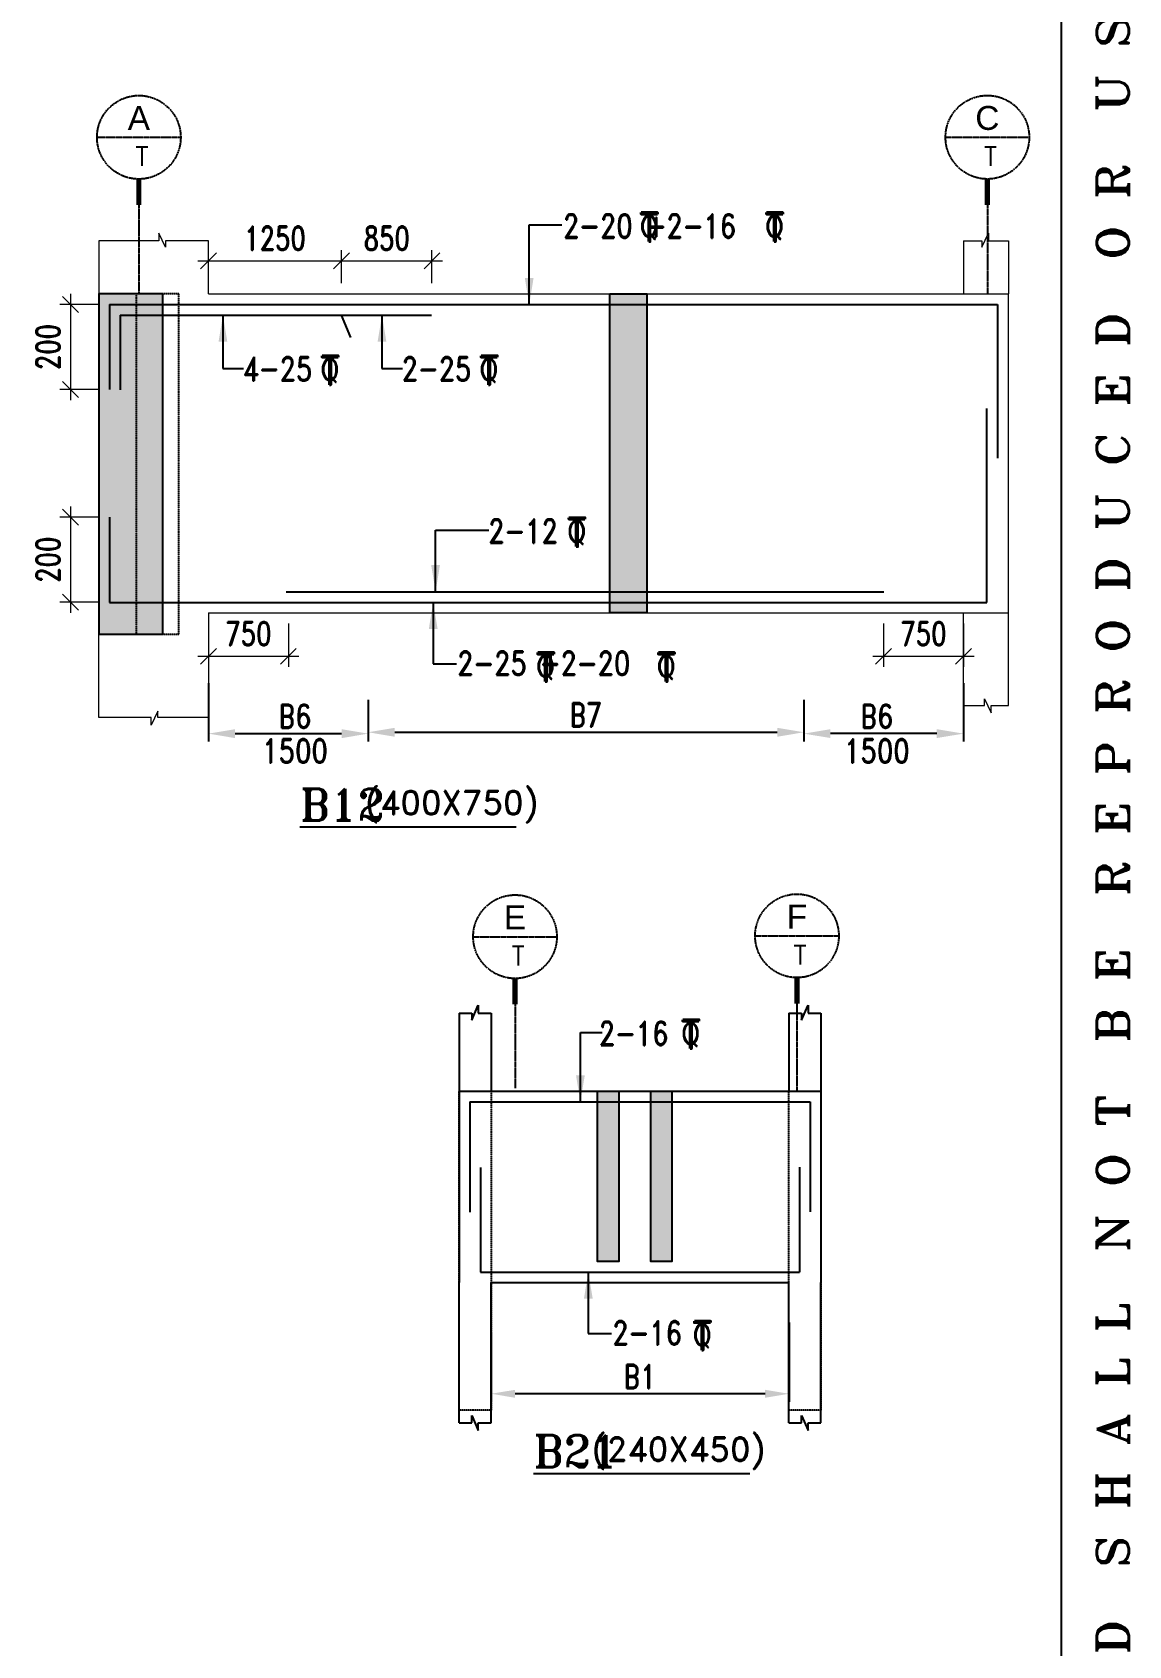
# Model space of a CAD drawing. Header units: millimetres. Extents: x 2061841 to 105821645, y -77612 to 48520811.
# Drawn here: x 2608307 to 2618613, y 28481 to 43650 of the extents above; entities that cross this region are included whole.
import ezdxf
from ezdxf.enums import TextEntityAlignment as Align

# ---------------------------------------------------------------- set-up
doc = ezdxf.new("R2010")
doc.units = ezdxf.units.MM
doc.header["$LTSCALE"] = 10
doc.header["$MEASUREMENT"] = 0
for name, pattern in [('$0$HIDDEN', [0.375, 0.25, -0.125]), ('BASEMENT COLUMN SETTING OUT-PART 2_R4$0$CENTER', [2, 1.25, -0.25, 0.25, -0.25]), ('CENTER', [2, 1.25, -0.25, 0.25, -0.25])]:
    doc.linetypes.add(name, pattern=pattern)
for name, color, linetype in [('A-Grid-Tower', 8, 'CENTER'), ('BASEMENT COLUMN SETTING OUT-PART 2_R4$0$A-GRID-MAIN', 2, 'BASEMENT COLUMN SETTING OUT-PART 2_R4$0$CENTER'), ('BEAM', 4, 'Continuous'), ('BEAM HATCH', 252, 'Continuous'), ('BEAM STIRRUPS', 3, 'Continuous'), ('BORDER', 5, 'Continuous'), ('LEADER', 3, 'Continuous'), ('REIN', 1, 'Continuous'), ('S-BEAM', 4, 'Continuous'), ('SHEET', 7, 'Continuous'), ('SHEET-TEXT', 7, 'Continuous'), ('VIN_BEAM', 4, 'Continuous')]:
    doc.layers.add(name, color=color, linetype=linetype)
doc.layers.add('TEXT', color=2, linetype='Continuous', lineweight=25)
doc.layers.add('VIN_SLAB DIMENSION', color=3, linetype='Continuous', lineweight=13)
doc.styles.add('200', font='romand.shx', dxfattribs={"width": 0.8, "height": 225})
doc.styles.add('BASEMENT COLUMN SETTING OUT-PART 2_R4$0$MAS-TXTL', font='arial.ttf', dxfattribs={"height": 200})
doc.styles.add('BASEMENT COLUMN SETTING OUT-PART 2_R4$0$MAS-TXTS', font='romans.shx', dxfattribs={"width": 0.8, "height": 180})
doc.styles.add('PK', font='romand.shx', dxfattribs={"width": 0.7, "height": 225})
doc.styles.add('PRP 100', font='romand.shx', dxfattribs={"width": 0.75})
doc.styles.add('RD', font='romand.shx', dxfattribs={"width": 0.9, "height": 225})
doc.styles.add('ROMAND', font='romand', dxfattribs={"height": 200})
doc.styles.add('RT', font='romant.shx', dxfattribs={"height": 250})
doc.dimstyles.new('dim', dxfattribs={"dimtxt": 225, "dimasz": 150, "dimexe": 100, "dimexo": 100, "dimgap": 100, "dimtad": 1, "dimdec": 0, "dimlfac": -1, "dimrnd": 5, "dimdsep": 46, "dimtxsty": 'PRP 100', "dimblk": 'OBLIQUE', "dimcen": 1.5, "dimdle": 100, "dimclrd": 3, "dimclre": 3, "dimclrt": 2, "dimadec": 0, "dimazin": 0, "dimtfac": 1, "dimtdec": 0, "dimtix": 1, "dimtmove": 0, "dimatfit": 3, "dimldrblk": 'OBLIQUE', "dimfxl": 200, "dimlwd": -1, "dimlwe": -1, "dimarcsym": 0})
doc.dimstyles.new('GR', dxfattribs={"dimtxt": 225, "dimasz": 100, "dimexe": 50, "dimexo": 50, "dimgap": 40, "dimtad": 1, "dimdec": 0, "dimzin": 0, "dimdsep": 46, "dimtxsty": 'RD', "dimblk1": 'OBLIQUE', "dimblk2": 'OBLIQUE', "dimsah": 1, "dimcen": 0, "dimdle": 100, "dimclrd": 3, "dimclre": 3, "dimclrt": 2, "dimadec": 0, "dimazin": 0, "dimtfac": 1, "dimtdec": 0, "dimtix": 1, "dimtmove": 0, "dimatfit": 3, "dimfxl": 1, "dimtolj": 1, "dimtzin": 0, "dimarcsym": 0})
doc.dimstyles.new('GR2', dxfattribs={"dimtxt": 225, "dimasz": 100, "dimexe": 75, "dimexo": 75, "dimgap": 50, "dimtad": 1, "dimdec": 0, "dimdsep": 46, "dimtxsty": '200', "dimblk1": 'OBLIQUE', "dimblk2": 'OBLIQUE', "dimsah": 1, "dimcen": 50, "dimdle": 75, "dimclrd": 3, "dimclre": 3, "dimclrt": 2, "dimadec": 0, "dimazin": 0, "dimtfac": 1, "dimtdec": 0, "dimtix": 1, "dimtmove": 0, "dimatfit": 3, "dimldrblk": 'OBLIQUE', "dimfxl": 1, "dimtolj": 1, "dimtzin": 0, "dimarcsym": 0})

# ---------------------------------------------------------------- blocks, each defined once
blk = doc.blocks.new('A$C33BE299A')
at = {"layer": 'SHEET', "color": 4, "style": 'ROMAND'}
for s, height, p in [('T', 170, (-16.2, 0)), ('Q', 125, (-14.4, 26.9))]:
    blk.add_text(s, height=height, dxfattribs=at).set_placement(p)
blk = doc.blocks.new('*D2445')
at = {"layer": 'BEAM STIRRUPS', "color": 3, "lineweight": -2, "ltscale": 0.25, "transparency": 16777216}
for p, q in [((2612620, 31420), (2612620, 30775)), ((2615420, 31520), (2615420, 30775)), ((2615195, 30850), (2612845, 30850))]:
    blk.add_line(p, q, dxfattribs=at)
at = {"layer": 'BEAM STIRRUPS', "color": 3, "linetype": 'Continuous', "ltscale": 0.25, "transparency": 16777216}
for points in [[(2612845, 30887), (2612845, 30812), (2612620, 30850)], [(2615195, 30887), (2615195, 30812), (2615420, 30850)]]:
    blk.add_solid(points, dxfattribs=at)
at = {"layer": 'Defpoints', "color": 0, "linetype": 'Continuous', "ltscale": 0.25, "transparency": 16777216}
for p in [(2615420, 31595, 46), (2612620, 31495, 2), (2612620, 30850)]:
    blk.add_point(p, dxfattribs=at)
at = {"layer": 'BEAM STIRRUPS', "color": 2, "linetype": 'Continuous', "ltscale": 0.25, "transparency": 16777216, "insert": (2614020, 31012), "char_height": 225, "attachment_point": 5, "rotation": 360, "style": '200'}
blk.add_mtext('\\A1;B1', dxfattribs=at)
blk = doc.blocks.new('_Oblique')
at = {"color": 0, "linetype": 'ByBlock', "lineweight": -2}
blk.add_line((-0.5, -0.5), (0.5, 0.5), dxfattribs=at)
blk = doc.blocks.new('*D2332')
at = {"layer": 'Defpoints', "color": 0, "transparency": 16777216}
for p in [(2611214, 41501), (2609964, 41191, 0), (2611214, 41191, 0)]:
    blk.add_point(p, dxfattribs=at)
at = {"layer": 'VIN_SLAB DIMENSION', "color": 3, "transparency": 16777216}
for p, q in [((2609964, 41291), (2609964, 41601)), ((2611214, 41291), (2611214, 41601)), ((2609864, 41501), (2611314, 41501))]:
    blk.add_line(p, q, dxfattribs=at)
at = {"layer": 'VIN_SLAB DIMENSION', "color": 3, "transparency": 16777216, "xscale": 150, "yscale": 150, "zscale": 150, "rotation": 180}
blk.add_blockref('_Oblique', (2609964, 41501), dxfattribs=at)
at = {"layer": 'VIN_SLAB DIMENSION', "color": 3, "transparency": 16777216, "xscale": 150, "yscale": 150, "zscale": 150}
blk.add_blockref('_Oblique', (2611214, 41501), dxfattribs=at)
at = {"layer": 'VIN_SLAB DIMENSION', "color": 2, "transparency": 16777216, "insert": (2610589, 41714), "char_height": 225, "attachment_point": 5, "style": 'PRP 100'}
blk.add_mtext('1250', dxfattribs=at)
blk = doc.blocks.new('OBLIQUE')
blk = doc.blocks.new('*D2333')
at = {"layer": 'Defpoints', "color": 0, "transparency": 16777216}
for p in [(2612064, 41501), (2611214, 41191, 0), (2612064, 41191, 0)]:
    blk.add_point(p, dxfattribs=at)
at = {"layer": 'VIN_SLAB DIMENSION', "color": 3, "transparency": 16777216}
for p, q in [((2611214, 41291), (2611214, 41601)), ((2612064, 41291), (2612064, 41601)), ((2611114, 41501), (2612164, 41501))]:
    blk.add_line(p, q, dxfattribs=at)
at = {"layer": 'VIN_SLAB DIMENSION', "color": 3, "transparency": 16777216, "xscale": 150, "yscale": 150, "zscale": 150, "rotation": 180}
blk.add_blockref('_Oblique', (2611214, 41501), dxfattribs=at)
at = {"layer": 'VIN_SLAB DIMENSION', "color": 3, "transparency": 16777216, "xscale": 150, "yscale": 150, "zscale": 150}
blk.add_blockref('_Oblique', (2612064, 41501), dxfattribs=at)
at = {"layer": 'VIN_SLAB DIMENSION', "color": 2, "transparency": 16777216, "insert": (2611639, 41714), "char_height": 225, "attachment_point": 5, "style": 'PRP 100'}
blk.add_mtext('850', dxfattribs=at)
blk = doc.blocks.new('*D2370')
at = {"layer": 'BEAM', "color": 3, "lineweight": -2, "transparency": 16777216}
for p, q in [((2609964, 37530), (2609964, 36981)), ((2611464, 37375), (2611464, 36981)), ((2610214, 37056), (2611214, 37056))]:
    blk.add_line(p, q, dxfattribs=at)
at = {"layer": 'BEAM', "color": 3, "transparency": 16777216}
for points in [[(2610214, 37098), (2610214, 37014), (2609964, 37056)], [(2611214, 37098), (2611214, 37014), (2611464, 37056)]]:
    blk.add_solid(points, dxfattribs=at)
at = {"layer": 'Defpoints', "color": 0, "transparency": 16777216}
for p in [(2609964, 37605, 0), (2611464, 37450, 0), (2611464, 37056)]:
    blk.add_point(p, dxfattribs=at)
at = {"layer": 'BEAM', "color": 2, "transparency": 16777216, "char_height": 225, "attachment_point": 5, "style": '200'}
for s, insert in [('\\A1;B6', (2610777, 37219)), ('\\A1;1500', (2610777, 36894))]:
    blk.add_mtext(s, dxfattribs=dict(at, insert=insert))
blk = doc.blocks.new('*D2371')
at = {"layer": 'BEAM', "color": 3, "lineweight": -2, "transparency": 16777216}
for p, q in [((2617059, 37531), (2617059, 36981)), ((2615559, 37375), (2615559, 36981)), ((2616809, 37056), (2615809, 37056))]:
    blk.add_line(p, q, dxfattribs=at)
at = {"layer": 'BEAM', "color": 3, "transparency": 16777216}
for points in [[(2615809, 37098), (2615809, 37015), (2615559, 37056)], [(2616809, 37098), (2616809, 37015), (2617059, 37056)]]:
    blk.add_solid(points, dxfattribs=at)
at = {"layer": 'Defpoints', "color": 0, "transparency": 16777216}
for p in [(2617059, 37606, 0), (2615559, 37450, 0), (2615559, 37056)]:
    blk.add_point(p, dxfattribs=at)
at = {"layer": 'BEAM', "color": 2, "transparency": 16777216, "char_height": 225, "attachment_point": 5, "style": '200'}
for s, insert in [('\\A1;B6', (2616246, 37219)), ('\\A1;1500', (2616246, 36894))]:
    blk.add_mtext(s, dxfattribs=dict(at, insert=insert))
blk = doc.blocks.new('*D2372')
at = {"layer": 'BEAM', "color": 3, "lineweight": -2, "transparency": 16777216}
for p, q in [((2615559, 37375), (2615559, 36994)), ((2611464, 37300), (2611464, 36994)), ((2611714, 37069), (2615309, 37069))]:
    blk.add_line(p, q, dxfattribs=at)
at = {"layer": 'BEAM', "color": 3, "transparency": 16777216}
for points in [[(2611714, 37111), (2611714, 37027), (2611464, 37069)], [(2615309, 37111), (2615309, 37027), (2615559, 37069)]]:
    blk.add_solid(points, dxfattribs=at)
at = {"layer": 'Defpoints', "color": 0, "transparency": 16777216}
for p in [(2611464, 37375), (2615559, 37450, 14), (2615559, 37069)]:
    blk.add_point(p, dxfattribs=at)
at = {"layer": 'BEAM', "color": 2, "transparency": 16777216, "insert": (2613512, 37232), "char_height": 225, "attachment_point": 5, "style": '200'}
blk.add_mtext('\\A1;B7', dxfattribs=at)
blk = doc.blocks.new('*D2396')
at = {"layer": 'Defpoints', "color": 0, "transparency": 16777216}
for p in [(2609964, 38191), (2610714, 38191), (2610714, 37783)]:
    blk.add_point(p, dxfattribs=at)
at = {"layer": 'VIN_SLAB DIMENSION', "color": 3, "transparency": 16777216}
for p, q in [((2609964, 38091), (2609964, 37683)), ((2610714, 38091), (2610714, 37683)), ((2609864, 37783), (2610814, 37783))]:
    blk.add_line(p, q, dxfattribs=at)
at = {"layer": 'VIN_SLAB DIMENSION', "color": 3, "transparency": 16777216, "xscale": 150, "yscale": 150, "zscale": 150, "rotation": 180}
blk.add_blockref('_Oblique', (2609964, 37783), dxfattribs=at)
at = {"layer": 'VIN_SLAB DIMENSION', "color": 3, "transparency": 16777216, "xscale": 150, "yscale": 150, "zscale": 150}
blk.add_blockref('_Oblique', (2610714, 37783), dxfattribs=at)
at = {"layer": 'VIN_SLAB DIMENSION', "color": 2, "transparency": 16777216, "insert": (2610339, 37996), "char_height": 225, "attachment_point": 5, "style": 'PRP 100'}
blk.add_mtext('750', dxfattribs=at)
blk = doc.blocks.new('*D2397')
at = {"layer": 'Defpoints', "color": 0, "transparency": 16777216}
for p in [(2616309, 38191), (2617059, 38191), (2617059, 37783)]:
    blk.add_point(p, dxfattribs=at)
at = {"layer": 'VIN_SLAB DIMENSION', "color": 3, "transparency": 16777216}
for p, q in [((2616309, 38091), (2616309, 37683)), ((2617059, 38091), (2617059, 37683)), ((2616209, 37783), (2617159, 37783))]:
    blk.add_line(p, q, dxfattribs=at)
at = {"layer": 'VIN_SLAB DIMENSION', "color": 3, "transparency": 16777216, "xscale": 150, "yscale": 150, "zscale": 150, "rotation": 180}
blk.add_blockref('_Oblique', (2616309, 37783), dxfattribs=at)
at = {"layer": 'VIN_SLAB DIMENSION', "color": 3, "transparency": 16777216, "xscale": 150, "yscale": 150, "zscale": 150}
blk.add_blockref('_Oblique', (2617059, 37783), dxfattribs=at)
at = {"layer": 'VIN_SLAB DIMENSION', "color": 2, "transparency": 16777216, "insert": (2616684, 37996), "char_height": 225, "attachment_point": 5, "style": 'PRP 100'}
blk.add_mtext('750', dxfattribs=at)
blk = doc.blocks.new('BASEMENT COLUMN SETTING OUT-PART 2_R4$0$GRID TARGET1')
blk.add_wipeout([(393, -655), (392, -641), (392, -628), (390, -614), (389, -600), (387, -587), (384, -573), (381, -560), (377, -547), (373, -534), (369, -521), (364, -508), (359, -495), (353, -483), (347, -471), (340, -459), (333, -447), (325, -435), (318, -424), (309, -413), (301, -403), (292, -392), (282, -382), (273, -373), (263, -363), (252, -354), (242, -346), (231, -337), (220, -330), (208, -322), (196, -315), (184, -308), (172, -302), (160, -296), (147, -291), (134, -286), (121, -282), (108, -278), (95, -274), (82, -271), (68, -268), (55, -266), (41, -265), (27, -263), (14, -263), (0, -262), (-14, -263), (-27, -263), (-41, -265), (-55, -266), (-68, -268), (-82, -271), (-95, -274), (-108, -278), (-121, -282), (-134, -286), (-147, -291), (-160, -296), (-172, -302), (-184, -308), (-196, -315), (-208, -322), (-220, -330), (-231, -337), (-242, -346), (-252, -354), (-263, -363), (-273, -373), (-282, -382), (-292, -392), (-301, -403), (-309, -413), (-318, -424), (-325, -435), (-333, -447), (-340, -459), (-347, -471), (-353, -483), (-359, -495), (-364, -508), (-369, -521), (-373, -534), (-377, -547), (-381, -560), (-384, -573), (-387, -587), (-389, -600), (-390, -614), (-392, -628), (-392, -641), (-393, -655), (-392, -669), (-392, -682), (-390, -696), (-389, -710), (-387, -723), (-384, -737), (-381, -750), (-377, -763), (-373, -776), (-369, -789), (-364, -802), (-359, -815), (-353, -827), (-347, -839), (-340, -851), (-333, -863), (-325, -875), (-318, -886), (-309, -897), (-301, -907), (-292, -918), (-282, -928), (-273, -937), (-263, -947), (-252, -956), (-242, -964), (-231, -973), (-220, -981), (-208, -988), (-196, -995), (-184, -1002), (-172, -1008), (-160, -1014), (-147, -1019), (-134, -1024), (-121, -1028), (-108, -1032), (-95, -1036), (-82, -1039), (-68, -1042), (-55, -1044), (-41, -1046), (-27, -1047), (-14, -1047), (0, -1048), (14, -1047), (27, -1047), (41, -1046), (55, -1044), (68, -1042), (82, -1039), (95, -1036), (108, -1032), (121, -1028), (134, -1024), (147, -1019), (160, -1014), (172, -1008), (184, -1002), (196, -995), (208, -988), (220, -981), (231, -973), (242, -964), (252, -956), (263, -947), (273, -937), (282, -928), (292, -918), (301, -907), (309, -897), (318, -886), (325, -875), (333, -863), (340, -851), (347, -839), (353, -827), (359, -815), (364, -802), (369, -789), (373, -776), (377, -763), (381, -750), (384, -737), (387, -723), (389, -710), (390, -696), (392, -682), (392, -669)])
blk.add_line((-393, -655), (393, -655))
at = {"const_width": 48.8}
blk.add_lwpolyline([(0, -1048), (0, -1292)], dxfattribs=at)
blk.add_circle((0, -655), 393)
for tag, height, style, p in [('AS', 225, 'BASEMENT COLUMN SETTING OUT-PART 2_R4$0$MAS-TXTL', (0, -586)), ('REF', 180, 'BASEMENT COLUMN SETTING OUT-PART 2_R4$0$MAS-TXTS', (29, -925))]:
    blk.add_attdef(tag, text='', height=height, dxfattribs=dict(style=style)).set_placement(p, align=Align.CENTER)
blk = doc.blocks.new('*D1478')
at = {"layer": 'Defpoints', "color": 0, "transparency": 16777216}
for p in [(2609033, 41091, 52), (2608667, 40291), (2609033, 40291, 51)]:
    blk.add_point(p, dxfattribs=at)
at = {"layer": 'VIN_SLAB DIMENSION', "color": 3, "transparency": 16777216}
for p, q in [((2608667, 41191), (2608667, 40191)), ((2608933, 41091), (2608567, 41091)), ((2608933, 40291), (2608567, 40291))]:
    blk.add_line(p, q, dxfattribs=at)
at = {"layer": 'VIN_SLAB DIMENSION', "color": 3, "transparency": 16777216, "xscale": 150, "yscale": 150, "zscale": 150}
for p, rotation in [((2608667, 41091), 90), ((2608667, 40291), 270)]:
    blk.add_blockref('_Oblique', p, dxfattribs=dict(at, rotation=rotation))
at = {"layer": 'VIN_SLAB DIMENSION', "color": 2, "transparency": 16777216, "insert": (2608455, 40691), "char_height": 225, "attachment_point": 5, "rotation": 90, "style": 'PRP 100'}
blk.add_mtext('200', dxfattribs=at)
blk = doc.blocks.new('*D1479')
at = {"layer": 'Defpoints', "color": 0, "transparency": 16777216}
for p in [(2609033, 39091, 52), (2608667, 38291), (2609033, 38291, 51)]:
    blk.add_point(p, dxfattribs=at)
at = {"layer": 'VIN_SLAB DIMENSION', "color": 3, "transparency": 16777216}
for p, q in [((2608667, 39191), (2608667, 38191)), ((2608933, 39091), (2608567, 39091)), ((2608933, 38291), (2608567, 38291))]:
    blk.add_line(p, q, dxfattribs=at)
at = {"layer": 'VIN_SLAB DIMENSION', "color": 3, "transparency": 16777216, "xscale": 150, "yscale": 150, "zscale": 150}
for p, rotation in [((2608667, 39091), 90), ((2608667, 38291), 270)]:
    blk.add_blockref('_Oblique', p, dxfattribs=dict(at, rotation=rotation))
at = {"layer": 'VIN_SLAB DIMENSION', "color": 2, "transparency": 16777216, "insert": (2608455, 38691), "char_height": 225, "attachment_point": 5, "rotation": 90, "style": 'PRP 100'}
blk.add_mtext('200', dxfattribs=at)

msp = doc.modelspace()

# ---------------------------------------------------------------- hatches: boundary and pattern name
at = {"layer": 'BEAM HATCH'}
for points in [[(2609534, 41190.6), (2608934, 41190.6), (2608934, 37990.6), (2609534, 37990.6)], [(2613734.1, 41190.6), (2614084.1, 41190.6), (2614084.1, 38190.6), (2613734.1, 38190.6)], [(2613619.5, 33694.6), (2613819.5, 33694.6), (2613819.5, 32094.6), (2613619.5, 32094.6)], [(2614119.5, 33694.6), (2614319.5, 33694.6), (2614319.5, 32094.6), (2614119.5, 32094.6)]]:
    msp.add_hatch(color=252, dxfattribs=at).paths.add_polyline_path(points)

# ---------------------------------------------------------------- linework, layer by layer
at = {"layer": 'A-Grid-Tower', "color": 6}
for p, q in [((2609309, 42026.2, 0), (2609309, 41190.6, 0)), ((2617284, 42026.6, 0), (2617284, 41190.6, 0)), ((2612844.5, 34510.1, 0), (2612844.5, 33722, 0)), ((2615494.5, 34518.2, 0), (2615494.5, 33694.6, 0))]:
    msp.add_line(p, q, dxfattribs=at)
at = {"layer": 'BEAM', "lineweight": 13}
for p, q in [((2609496.6, 41761.2, -51.6), (2609496.6, 41690.6, -51.6)), ((2609559.7, 41629.6, -51.6), (2609496.6, 41761.2, -51.6)), ((2617231.4, 41629.6, 0), (2617294.5, 41761.2, 0)), ((2617294.5, 41761.2, 0), (2617294.5, 41690.6, 0)), ((2608934, 41690.6, 0), (2608934, 41190.6, 0)), ((2609496.6, 41690.6, -51.6), (2608934, 41690.6, 51.6)), ((2609559.7, 41690.6, -51.6), (2609559.7, 41629.6, -51.6)), ((2609964.3, 41690.6, 0), (2609559.7, 41690.6, -51.6)), ((2609964.3, 41190.6, 0), (2609964.3, 41690.6, 0)), ((2617059.1, 41690.6, 51.6), (2617059.1, 41190.6, 51.6)), ((2617059.1, 41690.6, 51.6), (2617231.4, 41690.6, 0)), ((2617231.4, 41690.6, 0), (2617231.4, 41629.6, 0)), ((2617294.5, 41690.6, 0), (2617484.1, 41690.6, 51.6)), ((2617484.1, 41690.6, 0), (2617484.1, 41190.6, 0)), ((2608934, 41190.6, 51.6), (2608934, 38190.6, 51.6)), ((2609964.3, 41190.6, 0), (2617484.1, 41190.6, 0)), ((2617484.1, 37321.5, 0), (2617484.1, 41190.6, 0)), ((2608934, 37207.6, 0), (2608934, 38190.6, 0)), ((2609964.3, 38190.6, 0), (2617484.1, 38190.6, 0)), ((2609964.3, 38190.6, 0), (2609964.3, 37207.6, 0)), ((2617059.1, 37321.5, 51.6), (2617059.1, 38190.6, 51.6)), ((2617059.1, 37321.5, 51.6), (2617256.3, 37321.5, 0)), ((2617256.3, 37321.5, 0), (2617256.3, 37382.5, 0)), ((2617256.3, 37382.5, 0), (2617319.4, 37250.9, 0)), ((2617319.4, 37321.5, 0), (2617484.1, 37321.5, 51.6)), ((2617319.4, 37250.9, 0), (2617319.4, 37321.5, 0)), ((2609423.4, 37207.6, -51.6), (2608934, 37207.6, 51.6)), ((2609486.5, 37268.6, -51.6), (2609423.4, 37137, -51.6)), ((2609423.4, 37137, -51.6), (2609423.4, 37207.6, -51.6)), ((2609486.5, 37207.6, -51.6), (2609486.5, 37268.6, -51.6)), ((2609964.3, 37207.6, 0), (2609486.5, 37207.6, -51.6))]:
    msp.add_line(p, q, dxfattribs=at)
at = {"layer": 'BEAM'}
for p, q in [((2612437.3, 34361.4, 0), (2612499.2, 34502, 0)), ((2612499.2, 34502, 0), (2612499.2, 34428.7, 0)), ((2615537.3, 34361.4, 0), (2615599.2, 34502, 0)), ((2615599.2, 34502, 0), (2615599.2, 34428.7, 0)), ((2612319.5, 34428.7, 0), (2612319.5, 33694.6, 0)), ((2612319.5, 34428.7, 0), (2612437.3, 34428.7, 0)), ((2612437.3, 34428.7, 0), (2612437.3, 34361.4, 0)), ((2612499.2, 34428.7, 0), (2612619.5, 34428.7, 0)), ((2612619.5, 34428.7, 0), (2612619.5, 33694.6, 0)), ((2615419.5, 34428.7, 0), (2615419.5, 33694.6, 0)), ((2615419.5, 34428.7, 0), (2615537.3, 34428.7, 0)), ((2615537.3, 34428.7, 0), (2615537.3, 34361.4, 0)), ((2615599.2, 34428.7, 0), (2615719.5, 34428.7, 0)), ((2615719.5, 34428.7, 0), (2615719.5, 33694.6, 0)), ((2612319.5, 33694.6, 0), (2612319.5, 31894.6, 0)), ((2612319.5, 33694.6, 0), (2615719.5, 33694.6, 0)), ((2615719.5, 33694.6, 0), (2615719.5, 31894.6, 0)), ((2615719.5, 33594.6, 0), (2615719.5, 31987.5, 0)), ((2612319.5, 30576.8, 0), (2612319.5, 31894.6, 0)), ((2612619.5, 31894.6, 0), (2615419.5, 31894.6, 0)), ((2612619.5, 30576.8, 0), (2612619.5, 31894.6, 0)), ((2615419.5, 30576.8, 0), (2615419.5, 31894.6, 0)), ((2615719.5, 30576.8, 0), (2615719.5, 31894.6, 0)), ((2612437.3, 30576.8, 0), (2612437.3, 30644, 0)), ((2612437.3, 30644, 0), (2612499.2, 30503.5, 0)), ((2615537.3, 30576.8, 0), (2615537.3, 30644, 0)), ((2615537.3, 30644, 0), (2615599.2, 30503.5, 0)), ((2612319.5, 30576.8, 0), (2612437.3, 30576.8, 0)), ((2612499.2, 30576.8, 0), (2612619.5, 30576.8, 0)), ((2612499.2, 30503.5, 0), (2612499.2, 30576.8, 0)), ((2615419.5, 30576.8, 0), (2615537.3, 30576.8, 0)), ((2615599.2, 30576.8, 0), (2615719.5, 30576.8, 0)), ((2615599.2, 30503.5, 0), (2615599.2, 30576.8, 0))]:
    msp.add_line(p, q, dxfattribs=at)
at = {"layer": 'BEAM', "elevation": 0}
for points in [[(2613619.5, 33694.6), (2613819.5, 33694.6), (2613819.5, 32094.6), (2613619.5, 32094.6)], [(2614119.5, 33694.6), (2614319.5, 33694.6), (2614319.5, 32094.6), (2614119.5, 32094.6)]]:
    msp.add_lwpolyline(points, close=True, dxfattribs=at)
at = {"layer": 'BORDER'}
msp.add_line((2617982.4, -702.5), (2617982.4, 59297.5), dxfattribs=at)
at = {"layer": 'REIN'}
for p, q in [((2609033.2, 41090.6, 51.6), (2614173.8, 41090.6, 0)), ((2609033.2, 41090.6, 51.6), (2609033.2, 40290.6, 0)), ((2609133.2, 40990.6, 51.6), (2609133.2, 40288.9, 51.6)), ((2609133.2, 40990.6, 0), (2612058.5, 40990.6, 0)), ((2611208.9, 40990.6, 0), (2611299.1, 40780.4, 0)), ((2614173.8, 41090.6, 0), (2617379.5, 41090.6, 0)), ((2617379.5, 41090.6, 0), (2617379.5, 39647.3, 0)), ((2617280.4, 38290.6, 0), (2617280.4, 40114.5, 0)), ((2609033.2, 39090.6, 51.6), (2609033.2, 38290.6, 51.6)), ((2610693.7, 38390.6, 5.6), (2616311.2, 38390.6, 43.7)), ((2609033.2, 38290.6, 51.6), (2617280.4, 38290.6, 0)), ((2612419.5, 33594.6, 0), (2615619.5, 33594.6, 0)), ((2612419.5, 33594.6, 0), (2612419.5, 32558.2, 0)), ((2615619.5, 33594.6, 0), (2615619.5, 32561, 0)), ((2612519.5, 32976.4, 0), (2612519.5, 31994.6, 0)), ((2615519.5, 32980.2, 0), (2615519.5, 31994.6, 0)), ((2612519.5, 31994.6, 0), (2615519.5, 31994.6, 0))]:
    msp.add_line(p, q, dxfattribs=at)
at = {"layer": 'S-BEAM', "linetype": '$0$HIDDEN', "elevation": 0}
for points in [[(2612319.5, 33694.6), (2612619.5, 33694.6), (2612619.5, 30694.6), (2612319.5, 30694.6)], [(2615419.5, 33694.6), (2615719.5, 33694.6), (2615719.5, 30694.6), (2615419.5, 30694.6)]]:
    msp.add_lwpolyline(points, close=True, dxfattribs=at)
at = {"layer": 'VIN_BEAM', "elevation": 0}
for points in [[(2609534, 41190.6), (2608934, 41190.6), (2608934, 37990.6), (2609534, 37990.6)], [(2613734.1, 41190.6), (2614084.1, 41190.6), (2614084.1, 38190.6), (2613734.1, 38190.6)]]:
    msp.add_lwpolyline(points, close=True, dxfattribs=at)
at = {"layer": 'VIN_BEAM', "linetype": '$0$HIDDEN', "elevation": 0}
msp.add_lwpolyline([(2609684, 41190.6), (2609284.2, 41190.6), (2609284.2, 37990.6), (2609684, 37990.6)], close=True, dxfattribs=at)

# ---------------------------------------------------------------- block references
at = {"layer": 'TEXT', "color": 1, "xscale": 1.600000001490116, "yscale": 1.600000001490116, "zscale": 1.600000001490116}
for p in [(2614034, 41682.4, 243658.3), (2615212.3, 41682.4, 243658.3), (2611033.1, 40337, 243658.3), (2612528.1, 40337, 243658.3), (2613353.1, 38814.3, 243709.9), (2613060.4, 37545.5, 243658.3), (2614194.2, 37545.5, 243658.3)]:
    msp.add_blockref('A$C33BE299A', p, dxfattribs=at)
at = {"layer": 'TEXT', "color": 2, "xscale": 1.600000001490116, "yscale": 1.600000001490116, "zscale": 1.600000001490116}
for p in [(2614424.1, 34094.7, 243658), (2614532.9, 31260, 243658)]:
    msp.add_blockref('A$C33BE299A', p, dxfattribs=at)

# ---------------------------------------------------------------- texts
at = {"layer": 'SHEET-TEXT', "color": 1, "style": 'RT', "width": 0.948496}
msp.add_text('T H I S   D R A W I N G   I S   P R O P E R T Y   O F   V I N T E C H   C O N S U L T A N T S  A N D  S H A L L  N O T  B E  R E P R O D U C E D  O R  U S E D  W I T H O U T  W R I T T E N  P E R M I S S I O N.', height=300, rotation=90, dxfattribs=at).set_placement((2618612.7, -312.6), (2618612.7, 59063.2), align=Align.FIT)
at = {"layer": 'TEXT', "color": 2, "style": 'PK', "width": 0.8}
for s, p in [('2-20 +2-16', (2613295.1, 41715.8, -0.2)), ('4-25', (2610283.9, 40372.9, 0)), ('2-25', (2611778.9, 40372.9, 0)), ('2-12', (2612591.5, 38847.7, 51.4)), ('2-16', (2613631.3, 34124.9, -0.2))]:
    msp.add_text(s, height=225, dxfattribs=at).set_placement(p)
for s, p in [('2-25 +2-20', (2612300.3, 37605, 0)), ('2-16', (2613758.3, 31309, 0))]:
    msp.add_text(s, height=225, rotation=0, dxfattribs=at).set_placement(p)
at = {"layer": 'TEXT', "color": 2, "style": 'RD'}
for s, p in [('(400X750)', (2611440.1, 36294.6, 0)), ('(240X450)', (2613572.4, 30216.4, 0))]:
    msp.add_text(s, height=225, dxfattribs=at).set_placement(p)
at = {"layer": 'TEXT', "color": 1, "style": 'RT'}
for s, p in [('%%UB12      ', (2611838.8, 36388.6, 0)), ('%%UB21      ', (2614034.5, 30310.4, 0))]:
    msp.add_text(s, height=300, dxfattribs=at).set_placement(p, align=Align.MIDDLE_CENTER)

# ---------------------------------------------------------------- dimensions: what is measured, and where the dimension line sits
at = {"layer": 'BEAM'}
dim = msp.add_linear_dim(base=(2611464.3, 37056, 0.1), p1=(2609964.3, 37605.3, 0.1), p2=(2611464.3, 37450.2, 0.1), text='B6\\X1500', dimstyle='GR2', override={"dimasz": 250, "dimtxsty": '200', "dimldrblk": 'OBLIQUE'}, dxfattribs=at)
dim.commit()
dim.dimension.update_dxf_attribs({"geometry": '*D2370', "text_midpoint": (2610777.1, 37056, 0.1), "dimtype": 160})
dim = msp.add_linear_dim(base=(2615559.1, 37056.4, 51.6), p1=(2617059.1, 37605.6, 51.6), p2=(2615559.1, 37450.2, 51.6), angle=180, text='B6\\X1500', dimstyle='GR2', override={"dimasz": 250, "dimtxsty": '200', "dimldrblk": 'OBLIQUE'}, dxfattribs=at)
dim.commit()
dim.dimension.update_dxf_attribs({"geometry": '*D2371', "text_midpoint": (2616246.3, 37056.4, 51.6), "dimtype": 160})
dim = msp.add_linear_dim(base=(2615559.1, 37069.2, 0.1), p1=(2611464.3, 37375.2, 0.1), p2=(2615559.1, 37450.2, 14.1), text='B7', dimstyle='GR2', override={"dimasz": 250, "dimtxsty": '200', "dimldrblk": 'OBLIQUE'}, dxfattribs=at)
dim.commit()
dim.dimension.update_dxf_attribs({"geometry": '*D2372', "text_midpoint": (2613511.7, 37231.7, 0.1)})
at = {"layer": 'BEAM STIRRUPS', "linetype": 'Continuous', "ltscale": 0.25}
dim = msp.add_linear_dim(base=(2612619.5, 30849.9, 0), p1=(2615419.5, 31594.6, 46.4), p2=(2612619.5, 31494.6, 1.6), angle=179.99996, text='B1', dimstyle='GR2', override={"dimasz": 225, "dimfxl": 3, "dimarcsym": 2}, dxfattribs=at)
dim.commit()
dim.dimension.update_dxf_attribs({"geometry": '*D2445', "text_midpoint": (2614019.5, 30849.9, 0), "dimtype": 160})
at = {"layer": 'VIN_SLAB DIMENSION'}
for base, p1, p2, picture, middle in [((2611214.3, 41501.3, 0), (2609964.3, 41190.6, 0), (2611214.3, 41190.6, 0), '*D2332', (2610589.3, 41713.8, 0)), ((2612064.3, 41501.3, 0), (2611214.3, 41190.6, 0), (2612064.3, 41190.6, 0), '*D2333', (2611639.3, 41713.8, 0))]:
    dim = msp.add_linear_dim(base=base, p1=p1, p2=p2, dimstyle='dim', dxfattribs=at)
    dim.commit()
    dim.dimension.update_dxf_attribs({"geometry": picture, "text_midpoint": middle})
for base, p1, p2, picture, middle in [((2608667.3, 40290.6, 0), (2609033.2, 41090.6, 51.6), (2609033.2, 40290.6, 51.2), '*D1478', (2608454.8, 40690.6, 0)), ((2608667.3, 38290.6, 51.6), (2609033.2, 39090.6, 103.1), (2609033.2, 38290.6, 102.8), '*D1479', (2608454.8, 38690.6, 51.6))]:
    dim = msp.add_linear_dim(base=base, p1=p1, p2=p2, angle=90, text='200', dimstyle='dim', dxfattribs=at)
    dim.commit()
    dim.dimension.update_dxf_attribs({"geometry": picture, "text_midpoint": middle})
for base, p1, p2, picture, middle in [((2610714.3, 37783, 0), (2609964.3, 38190.6, 0), (2610714.3, 38190.6, 0), '*D2396', (2610339.3, 37995.5, 0)), ((2617059.1, 37783, 51.6), (2616309.1, 38190.6, 51.6), (2617059.1, 38190.6, 51.6), '*D2397', (2616684.1, 37995.5, 51.6))]:
    dim = msp.add_linear_dim(base=base, p1=p1, p2=p2, dimstyle='dim', override={"dimtxsty": 'PRP 100', "dimldrblk": 'OBLIQUE'}, dxfattribs=at)
    dim.commit()
    dim.dimension.update_dxf_attribs({"geometry": picture, "text_midpoint": middle})

# ---------------------------------------------------------------- leaders
at = {"layer": 'LEADER', "color": 3}
for points in [[(2612977.8, 41090.2, 0), (2612977.8, 41838.4, 0), (2613285.2, 41838.4, 0)], [(2610099.2, 40990.6, 0), (2610099.2, 40487.8, 0), (2610291.1, 40487.8, 0)], [(2611594.1, 40990.6, 0), (2611594.1, 40487.8, 0), (2611786.1, 40487.8, 0)], [(2612097.8, 38390.6, 51.6), (2612097.6, 38970.3, 51.6), (2612597.4, 38970.3, 51.6)], [(2612075.4, 38290.6, 0), (2612075.4, 37713.4, 0), (2612293.4, 37713.4, 0)], [(2613458.9, 33594.2, 0), (2613458.9, 34247.5, 0), (2613664.5, 34247.5, 0)], [(2613533.4, 31994.6, 0), (2613533.4, 31417.4, 0), (2613751.4, 31417.4, 0)]]:
    msp.add_leader(points, dimstyle='GR', override={"dimasz": 250}, dxfattribs=at)

# ---------------------------------------------------------------- next in the draw order: block references
at = {"layer": 'BASEMENT COLUMN SETTING OUT-PART 2_R4$0$A-GRID-MAIN', "color": 240, "true_color": 0xed1f24}
for p, values in [((2609309, 43317.9, 0), {'REF': 'T', 'AS': 'A'}), ((2617284, 43318.3, 0), {'REF': 'T', 'AS': 'C'}), ((2612844.5, 35801.9, 0), {'REF': 'T', 'AS': 'E'}), ((2615494.5, 35809.9, 0), {'REF': 'T', 'AS': 'F'})]:
    msp.add_blockref('BASEMENT COLUMN SETTING OUT-PART 2_R4$0$GRID TARGET1', p, dxfattribs=at).add_auto_attribs(values)

doc.saveas('drawing.dxf')
